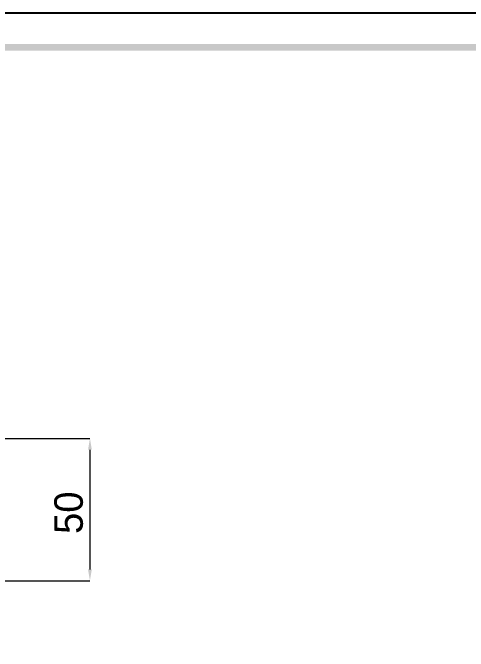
# Model space of a CAD drawing. Extents: x 16296660632 to 16296672714, y -37409619871 to -37409617455.
# Drawn here: x 16296672094.2 to 16296672253.9, y -37409617679.1 to -37409617455.4 of the extents above; entities that cross this region are included whole.
import ezdxf

# ---------------------------------------------------------------- set-up
doc = ezdxf.new("R2010")
doc.units = 0
doc.header["$LTSCALE"] = 10
doc.header["$MEASUREMENT"] = 0
doc.header["$PDMODE"] = 3
doc.header["$PDSIZE"] = -10
doc.layers.get('0').update_dxf_attribs({"linetype": 'CONTINUOUS'})
doc.layers.get('DEFPOINTS').update_dxf_attribs({"linetype": 'CONTINUOUS'})
doc.styles.add('Daelim Dimension', font='')
doc.styles.get('Daelim Dimension').set_extended_font_data('나눔고딕')
doc.dimstyles.new('DEFAULT', dxfattribs={"dimscale": 2, "dimtxt": 2, "dimasz": 2, "dimexe": 0, "dimexo": 2, "dimgap": 1, "dimtad": 1, "dimdec": 1, "dimzin": 9, "dimdsep": 46, "dimtxsty": 'Daelim Dimension', "dimcen": 0.5, "dimclrd": 252, "dimclre": 252, "dimclrt": 3, "dimadec": 1, "dimazin": 0, "dimtfac": 1, "dimtdec": 1, "dimtix": 1, "dimtmove": 0, "dimatfit": 3, "dimfxl": 1, "dimtolj": 1, "dimtzin": 1, "dimlwd": 9, "dimlwe": 9, "dimarcsym": 0})

# ---------------------------------------------------------------- blocks, each defined once
blk = doc.blocks.new('*D7')
at = {"color": 5, "lineweight": 9, "transparency": 16777216}
for p, q in [((16296672067.41633, -37409617604.542267), (16296672121.225229, -37409617604.542267)), ((16296672121.225229, -37409617608.542267), (16296672121.225229, -37409617650.490067)), ((16296672067.41514, -37409617654.490067), (16296672121.225229, -37409617654.490067))]:
    blk.add_line(p, q, dxfattribs=at)
at = {"color": 5, "transparency": 16777216}
for points in [[(16296672120.558571, -37409617608.542267), (16296672121.891899, -37409617608.542267), (16296672121.225229, -37409617604.542267)], [(16296672120.558571, -37409617650.490067), (16296672121.891899, -37409617650.490067), (16296672121.225229, -37409617654.490067)]]:
    blk.add_solid(points, dxfattribs=at)
at = {"layer": 'DEFPOINTS', "color": 0, "transparency": 16777216}
for p in [(16296672063.41633, -37409617604.542267), (16296672063.41514, -37409617654.490067), (16296672121.225229, -37409617654.490067)]:
    blk.add_point(p, dxfattribs=at)
at = {"color": 7, "transparency": 16777216, "insert": (16296672113.796049, -37409617630.597656), "char_height": 10, "attachment_point": 5, "rotation": 90, "style": 'Daelim Dimension'}
blk.add_mtext('\\A1;50', dxfattribs=at)

msp = doc.modelspace()

# ---------------------------------------------------------------- linework, layer by layer
at = {"color": 2}
msp.add_lwpolyline([(16296671793.750851, -37409617455.355309), (16296672714.038799, -37409617455.355309), (16296672714.038799, -37409618103.587517), (16296671793.750851, -37409618103.587517)], close=True, dxfattribs=at)
at = {"ltscale": 0.5}
msp.add_lwpolyline([(16296671793.750851, -37409617455.355309), (16296672714.038799, -37409617455.355309), (16296672714.038799, -37409618103.587517), (16296671793.750851, -37409618103.587517)], close=True, dxfattribs=at)
at = {"color": 5, "ltscale": 40}
msp.add_trace([(16296671805.849911, -37409617466.275307), (16296671805.849911, -37409617468.633438), (16296672701.939739, -37409617466.275307), (16296672701.939739, -37409617468.633438)], dxfattribs=at)

# ---------------------------------------------------------------- dimensions: what is measured, and where the dimension line sits
dim = msp.add_linear_dim(base=(16296672121.225229, -37409617654.490067), p1=(16296672063.41633, -37409617604.542267), p2=(16296672063.41514, -37409617654.490067), angle=90, dimstyle='DEFAULT', override={"dimtxt": 5, "dimdec": 0, "dimclrd": 5, "dimclre": 5, "dimclrt": 7})
dim.commit()
dim.dimension.update_dxf_attribs({"geometry": '*D7', "text_midpoint": (16296672121.225241, -37409617630.597656), "dimtype": 160})

doc.saveas('drawing.dxf')
